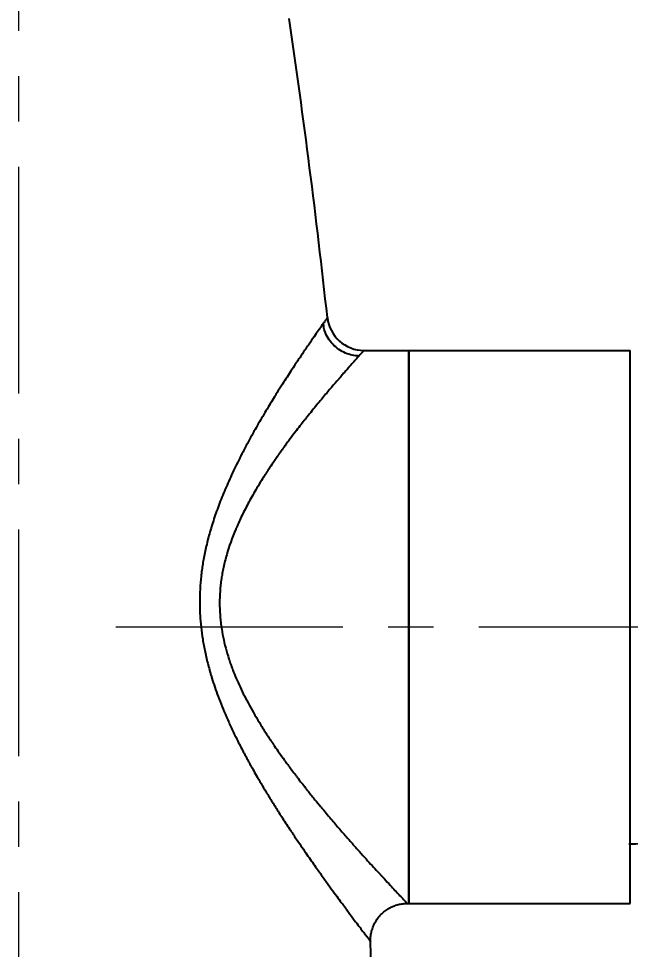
# Model space of a CAD drawing. Header units: inches. Extents: x 5290 to 5884, y -3043 to -2203.
# Drawn here: x 5368.4 to 5418.2, y -2836.4 to -2760.6 of the extents above; entities that cross this region are included whole.
import ezdxf

# ---------------------------------------------------------------- set-up
doc = ezdxf.new("R2010")
doc.units = ezdxf.units.IN
doc.header["$LTSCALE"] = 4.84
doc.header["$MEASUREMENT"] = 0
doc.header["$PDMODE"] = 3
doc.header["$PDSIZE"] = 0.3125
doc.linetypes.add('CENTERX2', pattern=[20.32, 12.7, -2.54, 2.54, -2.54])
doc.layers.get('0').update_dxf_attribs({"linetype": 'CONTINUOUS', "lineweight": 13})
doc.layers.get('Defpoints').update_dxf_attribs({"linetype": 'CONTINUOUS'})
doc.layers.add('CENTER', color=1, linetype='CENTERX2', lineweight=15)
doc.layers.add('DIM', color=3, linetype='CONTINUOUS', lineweight=9)
doc.styles.get("Standard").update_dxf_attribs({"font": 'arial.ttf'})
doc.dimstyles.new('사본 DIMSTYLE_1', dxfattribs={"dimtxt": 6, "dimasz": 6, "dimexe": 1, "dimexo": 1, "dimgap": 3, "dimtad": 1, "dimtih": 1, "dimtoh": 1, "dimdec": 1, "dimdsep": 46, "dimtxsty": 'Standard', "dimcen": 0, "dimclrd": 3, "dimclre": 3, "dimclrt": 4, "dimadec": 1, "dimazin": 0, "dimtp": 0.3, "dimtm": 0.3, "dimtfac": 1, "dimtdec": 1, "dimtofl": 0, "dimtmove": 0, "dimatfit": 3, "dimfxl": 1, "dimtolj": 1, "dimtzin": 0, "dimarcsym": 0})

# ---------------------------------------------------------------- blocks, each defined once
blk = doc.blocks.new('*D22')
at = {"layer": 'Defpoints', "color": 0, "transparency": 16777216}
for p in [(5451.829, -2810.123), (5397.179, -2870.623), (5463.587, -2870.623)]:
    blk.add_point(p, dxfattribs=at)
at = {"layer": 'DIM', "color": 3, "lineweight": -2, "transparency": 16777216}
for p, q in [((5452.829, -2810.123), (5464.587, -2810.123)), ((5463.587, -2817.123), (5463.587, -2833.799)), ((5463.587, -2863.623), (5463.587, -2846.947)), ((5398.179, -2870.623), (5464.587, -2870.623))]:
    blk.add_line(p, q, dxfattribs=at)
at = {"layer": 'DIM', "color": 3, "transparency": 16777216}
for points in [[(5462.42, -2817.123), (5464.754, -2817.123), (5463.587, -2810.123)], [(5462.42, -2863.623), (5464.754, -2863.623), (5463.587, -2870.623)]]:
    blk.add_solid(points, dxfattribs=at)
at = {"layer": 'DIM', "color": 4, "transparency": 16777216, "insert": (5463.587, -2840.373), "char_height": 7, "attachment_point": 5}
blk.add_mtext('\\A1;60.5', dxfattribs=at)

msp = doc.modelspace()

# ---------------------------------------------------------------- linework, layer by layer
at = {"lineweight": -3}
for p, q in [((5396.529, -2787.623), (5400.179, -2787.623)), ((5400.179, -2787.623), (5400.179, -2832.623)), ((5400.179, -2832.623), (5400.179, -2787.623)), ((5400.179, -2787.623), (5418.179, -2787.623)), ((5418.179, -2832.623), (5418.179, -2787.623)), ((5400.05, -2832.623), (5400.179, -2832.623)), ((5400.179, -2832.623), (5418.179, -2832.623))]:
    msp.add_line(p, q, dxfattribs=at)
for centre, radius, start, end in [((4752.804, -2854.685), 644.526, 6.211583, 8.391754), ((5396.529, -2784.623), 3, 186.21108, 270.00051), ((5418.079, -2799.416), 28.357, 270, 288.07897), ((4752.804, -2854.685), 644.526, 358.760915, 1.686973)]:
    msp.add_arc(centre, radius, start, end, dxfattribs=at)
for points, knots in [([(5393.546, -2784.947), (5393.546, -2784.947), (5393.531, -2784.97), (5393.482, -2785.041), (5393.414, -2785.139), (5393.371, -2785.201), (5393.264, -2785.355), (5393.136, -2785.537), (5392.966, -2785.78), (5392.774, -2786.055), (5392.667, -2786.209), (5392.429, -2786.551), (5392.3, -2786.738), (5392.088, -2787.046), (5391.979, -2787.206), (5391.843, -2787.404), (5391.774, -2787.506), (5391.739, -2787.558), (5391.721, -2787.584), (5391.712, -2787.597), (5391.708, -2787.604), (5391.706, -2787.607), (5391.704, -2787.609), (5391.704, -2787.61), (5391.704, -2787.61), (5391.704, -2787.61), (5391.703, -2787.61), (5391.703, -2787.61), (5391.587, -2787.782), (5391.452, -2787.983), (5391.139, -2788.453), (5390.961, -2788.721), (5390.658, -2789.183), (5390.551, -2789.347), (5390.325, -2789.695), (5390.205, -2789.88), (5389.954, -2790.272), (5389.822, -2790.479), (5389.614, -2790.808), (5389.508, -2790.977), (5389.379, -2791.182), (5389.314, -2791.287), (5389.282, -2791.34), (5389.265, -2791.366), (5389.257, -2791.379), (5389.253, -2791.386), (5389.251, -2791.389), (5389.25, -2791.391), (5389.249, -2791.392), (5389.249, -2791.392), (5389.249, -2791.393), (5389.249, -2791.393), (5389.019, -2791.763), (5388.785, -2792.146), (5388.314, -2792.932), (5388.076, -2793.336), (5387.6, -2794.167), (5387.361, -2794.593), (5387.006, -2795.25), (5386.829, -2795.582), (5386.624, -2795.977), (5386.522, -2796.176), (5386.471, -2796.277), (5386.45, -2796.32), (5386.435, -2796.348), (5386.428, -2796.363), (5386.189, -2796.836), (5385.968, -2797.292), (5385.55, -2798.193), (5385.353, -2798.64), (5385.076, -2799.3), (5384.987, -2799.518), (5384.815, -2799.952), (5384.733, -2800.167), (5384.495, -2800.806), (5384.351, -2801.225), (5384.09, -2802.043), (5383.973, -2802.442), (5383.768, -2803.22), (5383.678, -2803.598), (5383.524, -2804.327), (5383.459, -2804.679), (5383.379, -2805.184), (5383.354, -2805.349), (5383.322, -2805.591), (5383.306, -2805.71), (5383.29, -2805.847), (5383.282, -2805.915), (5383.278, -2805.948), (5383.276, -2805.965), (5383.275, -2805.973), (5383.275, -2805.978), (5383.275, -2805.98), (5383.275, -2805.981), (5383.274, -2805.981), (5383.274, -2805.981), (5383.235, -2806.339), (5383.205, -2806.698), (5383.165, -2807.42), (5383.156, -2807.782), (5383.158, -2808.325), (5383.162, -2808.552), (5383.171, -2808.79), (5383.173, -2808.849), (5383.174, -2808.864), (5383.174, -2808.868), (5383.174, -2808.869), (5383.174, -2808.869), (5383.174, -2808.871), (5383.174, -2808.877), (5383.175, -2808.902), (5383.18, -2809.003), (5383.185, -2809.1), (5383.209, -2809.488), (5383.235, -2809.807), (5383.306, -2810.457), (5383.35, -2810.789), (5383.431, -2811.296), (5383.46, -2811.466), (5383.523, -2811.809), (5383.557, -2811.982), (5383.667, -2812.504), (5383.751, -2812.857), (5383.891, -2813.392), (5383.94, -2813.572), (5384.017, -2813.842), (5384.057, -2813.978), (5384.104, -2814.137), (5384.129, -2814.216), (5384.141, -2814.256), (5384.147, -2814.276), (5384.15, -2814.286), (5384.152, -2814.291), (5384.152, -2814.293), (5384.153, -2814.295), (5384.153, -2814.295), (5384.153, -2814.296), (5384.153, -2814.296), (5384.153, -2814.296), (5384.225, -2814.528), (5384.303, -2814.769), (5384.473, -2815.268), (5384.565, -2815.526), (5384.861, -2816.322), (5385.088, -2816.884), (5385.473, -2817.765), (5385.609, -2818.066), (5385.896, -2818.679), (5386.047, -2818.991), (5386.364, -2819.627), (5386.53, -2819.951), (5386.789, -2820.443), (5386.878, -2820.609), (5387.013, -2820.858), (5387.081, -2820.984), (5387.161, -2821.131), (5387.202, -2821.204), (5387.222, -2821.241), (5387.233, -2821.26), (5387.238, -2821.269), (5387.24, -2821.274), (5387.241, -2821.276), (5387.242, -2821.277), (5387.242, -2821.278), (5387.243, -2821.278), (5387.243, -2821.278), (5387.243, -2821.278), (5387.243, -2821.278), (5387.312, -2821.404), (5387.392, -2821.547), (5387.572, -2821.866), (5387.672, -2822.042), (5387.893, -2822.426), (5388.014, -2822.634), (5388.277, -2823.079), (5388.419, -2823.317), (5388.724, -2823.819), (5388.887, -2824.085), (5389.233, -2824.641), (5389.416, -2824.932), (5389.803, -2825.536), (5390.005, -2825.849), (5390.323, -2826.334), (5390.432, -2826.498), (5390.597, -2826.748), (5390.681, -2826.873), (5390.78, -2827.021), (5390.829, -2827.095), (5390.854, -2827.133), (5390.867, -2827.151), (5390.873, -2827.161), (5390.876, -2827.165), (5390.878, -2827.168), (5390.878, -2827.169), (5390.879, -2827.169), (5390.879, -2827.17), (5390.879, -2827.17), (5391.162, -2827.591), (5391.431, -2827.986), (5391.942, -2828.728), (5392.184, -2829.074), (5392.639, -2829.722), (5392.852, -2830.024), (5393.252, -2830.584), (5393.439, -2830.844), (5393.785, -2831.324), (5393.945, -2831.545), (5394.241, -2831.951), (5394.376, -2832.137), (5394.625, -2832.476), (5394.738, -2832.63), (5394.892, -2832.838), (5394.941, -2832.904), (5395.01, -2832.998), (5395.044, -2833.043), (5395.082, -2833.094), (5395.1, -2833.119), (5395.109, -2833.132), (5395.114, -2833.138), (5395.116, -2833.141), (5395.117, -2833.142), (5395.118, -2833.143), (5395.118, -2833.143), (5395.118, -2833.144), (5395.118, -2833.144), (5395.118, -2833.144), (5395.118, -2833.144), (5395.118, -2833.144), (5395.304, -2833.394), (5395.473, -2833.619), (5395.775, -2834.024), (5395.91, -2834.204), (5396.15, -2834.523), (5396.254, -2834.662), (5396.392, -2834.845), (5396.435, -2834.902), (5396.494, -2834.98), (5396.522, -2835.018), (5396.554, -2835.06), (5396.569, -2835.08), (5396.577, -2835.09), (5396.58, -2835.095), (5396.582, -2835.097), (5396.583, -2835.098), (5396.584, -2835.099), (5396.584, -2835.099), (5396.584, -2835.099), (5396.584, -2835.099), (5396.662, -2835.202), (5396.731, -2835.292), (5396.848, -2835.445), (5396.896, -2835.509), (5397.013, -2835.661), (5397.051, -2835.711), (5397.051, -2835.711)], [0, 0, 0, 0, 0.015625, 0.03125, 0.03125, 0.046875, 0.046875, 0.0625, 0.078125, 0.078125, 0.09375, 0.09375, 0.109375, 0.109375, 0.117188, 0.121094, 0.123047, 0.124023, 0.124512, 0.124756, 0.124878, 0.124939, 0.124969, 0.124985, 0.124992, 0.124996, 0.124996, 0.125, 0.125, 0.140625, 0.140625, 0.15625, 0.15625, 0.164063, 0.164063, 0.171875, 0.171875, 0.179688, 0.179688, 0.183594, 0.185547, 0.186523, 0.187012, 0.187256, 0.187378, 0.187439, 0.187469, 0.187485, 0.187492, 0.187496, 0.187496, 0.1875, 0.1875, 0.203125, 0.203125, 0.21875, 0.21875, 0.234375, 0.234375, 0.242188, 0.246094, 0.248047, 0.249023, 0.249512, 0.249512, 0.25, 0.25, 0.265625, 0.265625, 0.28125, 0.28125, 0.289063, 0.289063, 0.296875, 0.296875, 0.3125, 0.3125, 0.328125, 0.328125, 0.34375, 0.34375, 0.359375, 0.359375, 0.367188, 0.367188, 0.371094, 0.373047, 0.374023, 0.374512, 0.374756, 0.374878, 0.374939, 0.374969, 0.374985, 0.374985, 0.375, 0.375, 0.390625, 0.390625, 0.40625, 0.40625, 0.414063, 0.416016, 0.416504, 0.416626, 0.416656, 0.416672, 0.416672, 0.416687, 0.416748, 0.416992, 0.417969, 0.421875, 0.421875, 0.4375, 0.4375, 0.453125, 0.453125, 0.460938, 0.460938, 0.46875, 0.46875, 0.484375, 0.484375, 0.492188, 0.492188, 0.496094, 0.498047, 0.499023, 0.499512, 0.499756, 0.499878, 0.499939, 0.499969, 0.499985, 0.499992, 0.499996, 0.499996, 0.5, 0.5, 0.515625, 0.515625, 0.53125, 0.53125, 0.5625, 0.5625, 0.578125, 0.578125, 0.59375, 0.59375, 0.609375, 0.609375, 0.617188, 0.617188, 0.621094, 0.623047, 0.624023, 0.624512, 0.624756, 0.624878, 0.624939, 0.624969, 0.624985, 0.624992, 0.624996, 0.624998, 0.624998, 0.625, 0.625, 0.640625, 0.640625, 0.65625, 0.65625, 0.671875, 0.671875, 0.6875, 0.6875, 0.703125, 0.703125, 0.71875, 0.71875, 0.734375, 0.734375, 0.742188, 0.742188, 0.746094, 0.748047, 0.749023, 0.749512, 0.749756, 0.749878, 0.749939, 0.749969, 0.749985, 0.749992, 0.749992, 0.75, 0.75, 0.765625, 0.765625, 0.78125, 0.78125, 0.796875, 0.796875, 0.8125, 0.8125, 0.828125, 0.828125, 0.84375, 0.84375, 0.859375, 0.859375, 0.867188, 0.867188, 0.871094, 0.873047, 0.874023, 0.874512, 0.874756, 0.874878, 0.874939, 0.874969, 0.874985, 0.874992, 0.874996, 0.874998, 0.874998, 0.875, 0.875, 0.890625, 0.890625, 0.90625, 0.90625, 0.921875, 0.921875, 0.929688, 0.929688, 0.933594, 0.935547, 0.936523, 0.937012, 0.937256, 0.937378, 0.937439, 0.937469, 0.937485, 0.937485, 0.9375, 0.9375, 0.953125, 0.953125, 0.96875, 0.96875, 1, 1, 1, 1]), ([(5396.14, -2788.083), (5395.742, -2788.07), (5395.17, -2787.946), (5394.457, -2787.553), (5393.971, -2787.138), (5393.587, -2786.633), (5393.3, -2786.076), (5393.242, -2785.681), (5393.238, -2785.481)], [0, 0, 0, 0, 0.269973, 0.415967, 0.565267, 0.714568, 0.860564, 1, 1, 1, 1]), ([(5396.529, -2787.623), (5396.529, -2787.623), (5396.485, -2787.669), (5396.328, -2787.839), (5396.232, -2787.945), (5396.108, -2788.082)], [0, 0, 0, 0, 0.557414, 0.557414, 1, 1, 1, 1]), ([(5396.108, -2788.082), (5396.075, -2788.118), (5396.041, -2788.156), (5395.831, -2788.39), (5395.613, -2788.636), (5395.221, -2789.082), (5395.079, -2789.244), (5394.851, -2789.507), (5394.732, -2789.643), (5394.587, -2789.811), (5394.512, -2789.897), (5394.475, -2789.94), (5394.456, -2789.962), (5394.446, -2789.973), (5394.441, -2789.979), (5394.439, -2789.981), (5394.438, -2789.983), (5394.437, -2789.983), (5394.267, -2790.18), (5394.082, -2790.394), (5393.681, -2790.863), (5393.465, -2791.117), (5393.001, -2791.671), (5392.754, -2791.969), (5392.36, -2792.454), (5392.224, -2792.621), (5392.015, -2792.882), (5391.909, -2793.014), (5391.783, -2793.173), (5391.72, -2793.253), (5391.688, -2793.294), (5391.672, -2793.314), (5391.664, -2793.324), (5391.659, -2793.329), (5391.657, -2793.332), (5391.656, -2793.333), (5391.656, -2793.334), (5391.656, -2793.334), (5391.656, -2793.334), (5391.656, -2793.334), (5391.55, -2793.468), (5391.436, -2793.613), (5391.193, -2793.926), (5391.063, -2794.094), (5390.788, -2794.455), (5390.643, -2794.648), (5390.412, -2794.957), (5390.295, -2795.116), (5390.152, -2795.311), (5390.079, -2795.411), (5390.042, -2795.462), (5390.024, -2795.487), (5390.015, -2795.5), (5390.01, -2795.506), (5390.008, -2795.509), (5390.006, -2795.511), (5390.006, -2795.511), (5390.006, -2795.512), (5390.006, -2795.512), (5389.808, -2795.784), (5389.628, -2796.038), (5389.303, -2796.505), (5389.158, -2796.717), (5388.901, -2797.096), (5388.79, -2797.262), (5388.65, -2797.475), (5388.607, -2797.54), (5388.55, -2797.628), (5388.523, -2797.669), (5388.494, -2797.714), (5388.48, -2797.735), (5388.474, -2797.745), (5388.47, -2797.751), (5388.469, -2797.753), (5388.468, -2797.754), (5388.468, -2797.755), (5388.467, -2797.755), (5388.467, -2797.755), (5388.467, -2797.755), (5388.467, -2797.756), (5388.467, -2797.756), (5388.204, -2798.164), (5387.958, -2798.566), (5387.498, -2799.348), (5387.284, -2799.73), (5386.889, -2800.469), (5386.708, -2800.826), (5386.46, -2801.341), (5386.382, -2801.509), (5386.27, -2801.756), (5386.216, -2801.878), (5386.156, -2802.018), (5386.126, -2802.088), (5386.111, -2802.122), (5386.104, -2802.14), (5386.1, -2802.148), (5386.099, -2802.152), (5386.098, -2802.155), (5386.097, -2802.155), (5386.097, -2802.156), (5386.097, -2802.156), (5385.798, -2802.866), (5385.55, -2803.567), (5385.255, -2804.598), (5385.169, -2804.938), (5385.06, -2805.442), (5385.01, -2805.692), (5384.96, -2805.982), (5384.937, -2806.126), (5384.926, -2806.198), (5384.921, -2806.234), (5384.918, -2806.252), (5384.917, -2806.26), (5384.916, -2806.264), (5384.916, -2806.267), (5384.916, -2806.268), (5384.824, -2806.901), (5384.778, -2807.537), (5384.778, -2808.496), (5384.795, -2808.977), (5384.845, -2809.538), (5384.878, -2809.82), (5384.896, -2809.96), (5384.905, -2810.03), (5384.91, -2810.066), (5384.913, -2810.083), (5384.914, -2810.092), (5384.914, -2810.096), (5384.915, -2810.099), (5384.915, -2810.099), (5384.915, -2810.1), (5384.915, -2810.1), (5384.996, -2810.669), (5385.115, -2811.249), (5385.35, -2812.135), (5385.438, -2812.432), (5385.584, -2812.882), (5385.661, -2813.108), (5385.757, -2813.373), (5385.806, -2813.506), (5385.831, -2813.573), (5385.844, -2813.606), (5385.85, -2813.623), (5385.854, -2813.631), (5385.855, -2813.635), (5385.856, -2813.637), (5385.856, -2813.638), (5385.857, -2813.639), (5385.857, -2813.639), (5385.857, -2813.639), (5386.022, -2814.072), (5386.218, -2814.528), (5386.666, -2815.484), (5386.92, -2815.985), (5387.486, -2817.024), (5387.798, -2817.563), (5388.311, -2818.396), (5388.489, -2818.678), (5388.767, -2819.106), (5388.909, -2819.321), (5389.08, -2819.574), (5389.166, -2819.701), (5389.21, -2819.765), (5389.231, -2819.797), (5389.242, -2819.813), (5389.248, -2819.821), (5389.251, -2819.825), (5389.252, -2819.827), (5389.253, -2819.828), (5389.253, -2819.828), (5389.253, -2819.828), (5389.253, -2819.828), (5389.253, -2819.829), (5389.362, -2819.987), (5389.484, -2820.163), (5389.755, -2820.546), (5389.904, -2820.754), (5390.228, -2821.201), (5390.404, -2821.44), (5390.687, -2821.82), (5390.785, -2821.95), (5390.937, -2822.15), (5391.014, -2822.251), (5391.106, -2822.371), (5391.153, -2822.432), (5391.176, -2822.462), (5391.188, -2822.478), (5391.194, -2822.485), (5391.197, -2822.489), (5391.198, -2822.491), (5391.199, -2822.492), (5391.199, -2822.492), (5391.2, -2822.493), (5391.432, -2822.795), (5391.65, -2823.072), (5392.054, -2823.582), (5392.24, -2823.815), (5392.583, -2824.237), (5392.739, -2824.428), (5392.95, -2824.683), (5393.016, -2824.764), (5393.11, -2824.877), (5393.156, -2824.932), (5393.207, -2824.992), (5393.231, -2825.022), (5393.244, -2825.037), (5393.25, -2825.044), (5393.253, -2825.048), (5393.254, -2825.049), (5393.255, -2825.05), (5393.255, -2825.051), (5393.255, -2825.051), (5393.256, -2825.051), (5393.256, -2825.051), (5393.256, -2825.051), (5393.256, -2825.051), (5393.519, -2825.367), (5393.773, -2825.67), (5394.265, -2826.249), (5394.502, -2826.527), (5394.96, -2827.057), (5395.4, -2827.562), (5395.806, -2828.02), (5396.39, -2828.674), (5396.744, -2829.064), (5397.224, -2829.589), (5397.376, -2829.753), (5397.59, -2829.986), (5397.694, -2830.099), (5397.81, -2830.225), (5397.866, -2830.286), (5397.894, -2830.317), (5397.908, -2830.332), (5397.915, -2830.339), (5397.918, -2830.343), (5397.92, -2830.345), (5397.921, -2830.346), (5397.921, -2830.346), (5397.922, -2830.346), (5397.922, -2830.346), (5397.922, -2830.347), (5397.922, -2830.347), (5398.276, -2830.733), (5398.587, -2831.069), (5399.118, -2831.642), (5399.34, -2831.878), (5399.695, -2832.254), (5399.828, -2832.394), (5400.005, -2832.578), (5400.049, -2832.623), (5400.05, -2832.623)], [0, 0, 0, 0, 0.00682, 0.00682, 0.039926, 0.039926, 0.056479, 0.056479, 0.064755, 0.068894, 0.070963, 0.071997, 0.072515, 0.072773, 0.072903, 0.072967, 0.072967, 0.073032, 0.073032, 0.089585, 0.089585, 0.106138, 0.106138, 0.122691, 0.122691, 0.130967, 0.130967, 0.135106, 0.137175, 0.138209, 0.138727, 0.138985, 0.139115, 0.139179, 0.139212, 0.139228, 0.139236, 0.13924, 0.13924, 0.139244, 0.139244, 0.14752, 0.14752, 0.155797, 0.155797, 0.164073, 0.164073, 0.168212, 0.170281, 0.171315, 0.171833, 0.172091, 0.172221, 0.172285, 0.172318, 0.172334, 0.172342, 0.172342, 0.17235, 0.17235, 0.180626, 0.180626, 0.188903, 0.188903, 0.197179, 0.197179, 0.201318, 0.201318, 0.203387, 0.204421, 0.204939, 0.205197, 0.205327, 0.205391, 0.205424, 0.20544, 0.205448, 0.205452, 0.205454, 0.205454, 0.205456, 0.205456, 0.222009, 0.222009, 0.238562, 0.238562, 0.255115, 0.255115, 0.263391, 0.263391, 0.26753, 0.269599, 0.270633, 0.271151, 0.271409, 0.271539, 0.271603, 0.271636, 0.271652, 0.271652, 0.271668, 0.271668, 0.304774, 0.304774, 0.321327, 0.321327, 0.329603, 0.333742, 0.335811, 0.336845, 0.337363, 0.337621, 0.337751, 0.337815, 0.337815, 0.33788, 0.33788, 0.370986, 0.370986, 0.387539, 0.395815, 0.399954, 0.402023, 0.403057, 0.403575, 0.403833, 0.403963, 0.404027, 0.40406, 0.404076, 0.404076, 0.404092, 0.404092, 0.437198, 0.437198, 0.453751, 0.453751, 0.462027, 0.466166, 0.468235, 0.469269, 0.469787, 0.470045, 0.470175, 0.470239, 0.470272, 0.470288, 0.470296, 0.470296, 0.470304, 0.470304, 0.50341, 0.50341, 0.536516, 0.536516, 0.569622, 0.569622, 0.586175, 0.586175, 0.594451, 0.59859, 0.600659, 0.601693, 0.602211, 0.602469, 0.602599, 0.602663, 0.602696, 0.602712, 0.60272, 0.602724, 0.602724, 0.602728, 0.602728, 0.619281, 0.619281, 0.635834, 0.635834, 0.652387, 0.652387, 0.660663, 0.660663, 0.664802, 0.666871, 0.667905, 0.668423, 0.668681, 0.668811, 0.668875, 0.668908, 0.668924, 0.668924, 0.66894, 0.66894, 0.685493, 0.685493, 0.702046, 0.702046, 0.718599, 0.718599, 0.726875, 0.726875, 0.731014, 0.733083, 0.734117, 0.734635, 0.734893, 0.735023, 0.735087, 0.73512, 0.735136, 0.735144, 0.735148, 0.73515, 0.73515, 0.735152, 0.735152, 0.751705, 0.751705, 0.768258, 0.768258, 0.784811, 0.801364, 0.801364, 0.83447, 0.83447, 0.851023, 0.851023, 0.859299, 0.863438, 0.865507, 0.866541, 0.867059, 0.867317, 0.867447, 0.867511, 0.867544, 0.86756, 0.867568, 0.867572, 0.867572, 0.867576, 0.867576, 0.900682, 0.900682, 0.933788, 0.933788, 0.966894, 0.966894, 1, 1, 1, 1])]:
    msp.add_open_spline(points, degree=3, knots=knots, dxfattribs=at)
msp.add_rational_spline([(5397.051, -2835.711), (5396.998, -2833.913), (5398.251, -2832.623), (5400.05, -2832.623)], [1.17881627856, 0.940393511809, 0.940394573817, 1.17881946459], degree=3, dxfattribs=at)
at = {"layer": 'CENTER', "ltscale": 0.3}
for p, q in [((5368.429, -2359.623), (5368.429, -2962.821)), ((5376.349, -2810.123), (5451.829, -2810.123))]:
    msp.add_line(p, q, dxfattribs=at)

# ---------------------------------------------------------------- dimensions: what is measured, and where the dimension line sits
at = {"layer": 'DIM', "color": 6}
dim = msp.add_linear_dim(base=(5463.587, -2870.623), p1=(5451.829, -2810.123), p2=(5397.179, -2870.623), angle=90, dimstyle='사본 DIMSTYLE_1', override={"dimtxt": 7, "dimasz": 7}, dxfattribs=at)
dim.commit()
dim.dimension.update_dxf_attribs({"geometry": '*D22', "text_midpoint": (5463.587, -2840.373)})

doc.saveas('drawing.dxf')
